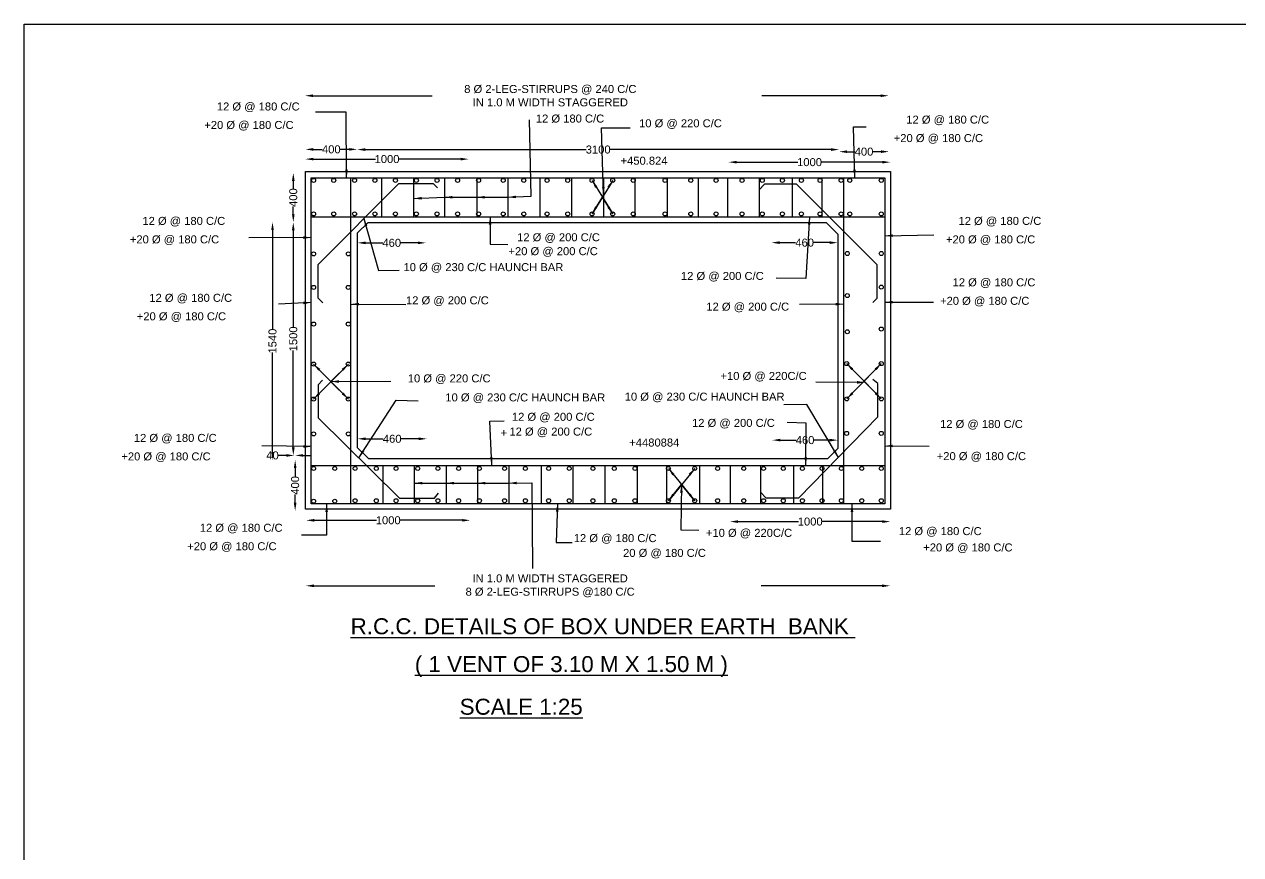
# Model space of a CAD drawing. Header units: millimetres. Extents: x -53262426 to -53247681, y 22133618 to 22144031.
# Drawn here: x -53262426 to -53254828, y 22138842 to 22144031 of the extents above; entities that cross this region are included whole.
import ezdxf

# ---------------------------------------------------------------- set-up
doc = ezdxf.new("R2010")
doc.units = ezdxf.units.MM
doc.header["$MEASUREMENT"] = 0
for name, color, linetype in [('DIMENSION', 7, 'Continuous'), ('DRAWING', 2, 'Continuous'), ('TEXT', 7, 'Continuous')]:
    doc.layers.add(name, color=color, linetype=linetype)
doc.styles.get("Standard").update_dxf_attribs({"font": 'arial.ttf', "height": 50})
doc.dimstyles.get("Standard").update_dxf_attribs({"dimtxt": 50, "dimasz": 50, "dimexe": 0.18, "dimexo": 0.0625, "dimgap": 0.09, "dimtad": 0, "dimdec": 0, "dimzin": 0, "dimdsep": 46, "dimtxsty": 'Standard', "dimcen": 0.09, "dimse1": 1, "dimse2": 1, "dimadec": 0, "dimazin": 0, "dimtfac": 1, "dimtdec": 0, "dimtofl": 0, "dimtmove": 0, "dimatfit": 3, "dimfxl": 1, "dimtolj": 1, "dimtzin": 0, "dimarcsym": 0})

# ---------------------------------------------------------------- blocks, each defined once
blk = doc.blocks.new('*D54')
at = {"layer": 'Defpoints', "color": 0}
for p in [(-53259650.4, 22143188.4), (-53260670.6, 22143110.5), (-53259650.4, 22143110.5)]:
    blk.add_point(p, dxfattribs=at)
at = {"layer": 'DIMENSION', "color": 0, "lineweight": -2}
for p, q in [((-53260620.6, 22143188.4), (-53260232.9, 22143188.4)), ((-53259700.4, 22143188.4), (-53260088.2, 22143188.4))]:
    blk.add_line(p, q, dxfattribs=at)
at = {"layer": 'DIMENSION', "color": 0}
for points in [[(-53260620.6, 22143196.7), (-53260620.6, 22143180.1), (-53260670.6, 22143188.4)], [(-53259700.4, 22143196.7), (-53259700.4, 22143180.1), (-53259650.4, 22143188.4)]]:
    blk.add_solid(points, dxfattribs=at)
at = {"layer": 'DIMENSION', "color": 0, "insert": (-53260160.5, 22143188.4), "char_height": 50, "attachment_point": 5}
blk.add_mtext('\\A1;1000', dxfattribs=at)
blk = doc.blocks.new('*D55')
at = {"layer": 'Defpoints', "color": 0}
for p in [(-53260346.7, 22143249.2), (-53260670.6, 22143110.5), (-53260346.7, 22143110.5)]:
    blk.add_point(p, dxfattribs=at)
at = {"layer": 'DIMENSION', "color": 0, "lineweight": -2}
for p, q in [((-53260620.6, 22143249.2), (-53260564.9, 22143249.2)), ((-53260396.7, 22143249.2), (-53260452.4, 22143249.2))]:
    blk.add_line(p, q, dxfattribs=at)
at = {"layer": 'DIMENSION', "color": 0}
for points in [[(-53260620.6, 22143257.5), (-53260620.6, 22143240.8), (-53260670.6, 22143249.2)], [(-53260396.7, 22143257.5), (-53260396.7, 22143240.8), (-53260346.7, 22143249.2)]]:
    blk.add_solid(points, dxfattribs=at)
at = {"layer": 'DIMENSION', "color": 0, "insert": (-53260508.7, 22143249.2), "char_height": 50, "attachment_point": 5}
blk.add_mtext('\\A1;400', dxfattribs=at)
blk = doc.blocks.new('*D56')
at = {"layer": 'Defpoints', "color": 0}
for p in [(-53260746.1, 22143102.4), (-53260744.4, 22143102.4), (-53260747.8, 22142793.3)]:
    blk.add_point(p, dxfattribs=at)
at = {"layer": 'DIMENSION', "color": 0, "lineweight": -2}
for p, q in [((-53260746.1, 22143052.4), (-53260746.1, 22143004.1)), ((-53260746.1, 22142843.3), (-53260746.1, 22142891.6))]:
    blk.add_line(p, q, dxfattribs=at)
at = {"layer": 'DIMENSION', "color": 0}
for points in [[(-53260754.4, 22143052.4), (-53260737.8, 22143052.4), (-53260746.1, 22143102.4)], [(-53260754.4, 22142843.3), (-53260737.8, 22142843.3), (-53260746.1, 22142793.3)]]:
    blk.add_solid(points, dxfattribs=at)
at = {"layer": 'DIMENSION', "color": 0, "insert": (-53260746.1, 22142947.8), "char_height": 50, "attachment_point": 5, "rotation": 90}
blk.add_mtext('\\A1;400', dxfattribs=at)
blk = doc.blocks.new('*D57')
at = {"layer": 'Defpoints', "color": 0}
for p in [(-53260344.6, 22142668.4), (-53259917.8, 22142670.1), (-53259917.8, 22142664.9)]:
    blk.add_point(p, dxfattribs=at)
at = {"layer": 'DIMENSION', "color": 0, "lineweight": -2}
for p, q in [((-53260294.6, 22142664.9), (-53260187.5, 22142664.9)), ((-53259967.8, 22142664.9), (-53260075, 22142664.9))]:
    blk.add_line(p, q, dxfattribs=at)
at = {"layer": 'DIMENSION', "color": 0}
for points in [[(-53260294.6, 22142673.2), (-53260294.6, 22142656.6), (-53260344.6, 22142664.9)], [(-53259967.8, 22142673.2), (-53259967.8, 22142656.6), (-53259917.8, 22142664.9)]]:
    blk.add_solid(points, dxfattribs=at)
at = {"layer": 'DIMENSION', "color": 0, "insert": (-53260131.2, 22142664.9), "char_height": 50, "attachment_point": 5}
blk.add_mtext('\\A1;460', dxfattribs=at)
blk = doc.blocks.new('*D58')
at = {"layer": 'Defpoints', "color": 0}
for p in [(-53260346.7, 22143249.2), (-53257336, 22143247.9), (-53257336, 22143247.9)]:
    blk.add_point(p, dxfattribs=at)
at = {"layer": 'DIMENSION', "color": 0, "lineweight": -2}
for p, q in [((-53260296.7, 22143247.9), (-53258916, 22143247.9)), ((-53257386, 22143247.9), (-53258766.7, 22143247.9))]:
    blk.add_line(p, q, dxfattribs=at)
at = {"layer": 'DIMENSION', "color": 0}
for points in [[(-53260296.7, 22143256.2), (-53260296.7, 22143239.5), (-53260346.7, 22143247.9)], [(-53257386, 22143256.2), (-53257386, 22143239.5), (-53257336, 22143247.9)]]:
    blk.add_solid(points, dxfattribs=at)
at = {"layer": 'DIMENSION', "color": 0, "insert": (-53258841.4, 22143247.9), "char_height": 50, "attachment_point": 5}
blk.add_mtext('\\A1;3100', dxfattribs=at)
blk = doc.blocks.new('*D59')
at = {"layer": 'Defpoints', "color": 0}
for p in [(-53257336, 22143247.9), (-53257025, 22143241.3), (-53257025, 22143234.8)]:
    blk.add_point(p, dxfattribs=at)
at = {"layer": 'DIMENSION', "color": 0, "lineweight": -2}
for p, q in [((-53257286, 22143234.8), (-53257236.7, 22143234.8)), ((-53257075, 22143234.8), (-53257124.2, 22143234.8))]:
    blk.add_line(p, q, dxfattribs=at)
at = {"layer": 'DIMENSION', "color": 0}
for points in [[(-53257286, 22143243.1), (-53257286, 22143226.4), (-53257336, 22143234.8)], [(-53257075, 22143243.1), (-53257075, 22143226.4), (-53257025, 22143234.8)]]:
    blk.add_solid(points, dxfattribs=at)
at = {"layer": 'DIMENSION', "color": 0, "insert": (-53257180.5, 22143234.8), "char_height": 50, "attachment_point": 5}
blk.add_mtext('\\A1;400', dxfattribs=at)
blk = doc.blocks.new('*D60')
at = {"layer": 'Defpoints', "color": 0}
for p in [(-53257016, 22143169.1), (-53258026.1, 22143110.5), (-53257016, 22143110.5)]:
    blk.add_point(p, dxfattribs=at)
at = {"layer": 'DIMENSION', "color": 0, "lineweight": -2}
for p, q in [((-53257976.1, 22143169.1), (-53257593.4, 22143169.1)), ((-53257066, 22143169.1), (-53257448.7, 22143169.1))]:
    blk.add_line(p, q, dxfattribs=at)
at = {"layer": 'DIMENSION', "color": 0}
for points in [[(-53257976.1, 22143177.4), (-53257976.1, 22143160.8), (-53258026.1, 22143169.1)], [(-53257066, 22143177.4), (-53257066, 22143160.8), (-53257016, 22143169.1)]]:
    blk.add_solid(points, dxfattribs=at)
at = {"layer": 'DIMENSION', "color": 0, "insert": (-53257521, 22143169.1), "char_height": 50, "attachment_point": 5}
blk.add_mtext('\\A1;1000', dxfattribs=at)
blk = doc.blocks.new('*D61')
at = {"layer": 'Defpoints', "color": 0}
for p in [(-53257758.6, 22142666.2), (-53257344.7, 22142666.2), (-53257344.7, 22142666.2)]:
    blk.add_point(p, dxfattribs=at)
at = {"layer": 'DIMENSION', "color": 0, "lineweight": -2}
for p, q in [((-53257708.6, 22142666.2), (-53257607.9, 22142666.2)), ((-53257394.7, 22142666.2), (-53257495.4, 22142666.2))]:
    blk.add_line(p, q, dxfattribs=at)
at = {"layer": 'DIMENSION', "color": 0}
for points in [[(-53257708.6, 22142674.5), (-53257708.6, 22142657.9), (-53257758.6, 22142666.2)], [(-53257394.7, 22142674.5), (-53257394.7, 22142657.9), (-53257344.7, 22142666.2)]]:
    blk.add_solid(points, dxfattribs=at)
at = {"layer": 'DIMENSION', "color": 0, "insert": (-53257551.6, 22142666.2), "char_height": 50, "attachment_point": 5}
blk.add_mtext('\\A1;460', dxfattribs=at)
blk = doc.blocks.new('*D62')
at = {"layer": 'Defpoints', "color": 0}
for p in [(-53257753.4, 22141432.1), (-53257344.7, 22141432.1), (-53257344.7, 22141432.1)]:
    blk.add_point(p, dxfattribs=at)
at = {"layer": 'DIMENSION', "color": 0, "lineweight": -2}
for p, q in [((-53257703.4, 22141432.1), (-53257605.3, 22141432.1)), ((-53257394.7, 22141432.1), (-53257492.8, 22141432.1))]:
    blk.add_line(p, q, dxfattribs=at)
at = {"layer": 'DIMENSION', "color": 0}
for points in [[(-53257703.4, 22141440.5), (-53257703.4, 22141423.8), (-53257753.4, 22141432.1)], [(-53257394.7, 22141440.5), (-53257394.7, 22141423.8), (-53257344.7, 22141432.1)]]:
    blk.add_solid(points, dxfattribs=at)
at = {"layer": 'DIMENSION', "color": 0, "insert": (-53257549, 22141432.1), "char_height": 50, "attachment_point": 5}
blk.add_mtext('\\A1;460', dxfattribs=at)
blk = doc.blocks.new('*D63')
at = {"layer": 'Defpoints', "color": 0}
for p in [(-53258017.8, 22141001), (-53257016, 22141001), (-53257016, 22140923.1)]:
    blk.add_point(p, dxfattribs=at)
at = {"layer": 'DIMENSION', "color": 0, "lineweight": -2}
for p, q in [((-53257967.8, 22140923.1), (-53257589.2, 22140923.1)), ((-53257066, 22140923.1), (-53257444.6, 22140923.1))]:
    blk.add_line(p, q, dxfattribs=at)
at = {"layer": 'DIMENSION', "color": 0}
for points in [[(-53257967.8, 22140931.4), (-53257967.8, 22140914.7), (-53258017.8, 22140923.1)], [(-53257066, 22140931.4), (-53257066, 22140914.7), (-53257016, 22140923.1)]]:
    blk.add_solid(points, dxfattribs=at)
at = {"layer": 'DIMENSION', "color": 0, "insert": (-53257516.9, 22140923.1), "char_height": 50, "attachment_point": 5}
blk.add_mtext('\\A1;1000', dxfattribs=at)
blk = doc.blocks.new('*D64')
at = {"layer": 'Defpoints', "color": 0}
for p in [(-53260344.6, 22141436.9), (-53259911.9, 22141442.2), (-53259911.9, 22141440.4)]:
    blk.add_point(p, dxfattribs=at)
at = {"layer": 'DIMENSION', "color": 0, "lineweight": -2}
for p, q in [((-53260294.6, 22141440.4), (-53260184.5, 22141440.4)), ((-53259961.9, 22141440.4), (-53260072, 22141440.4))]:
    blk.add_line(p, q, dxfattribs=at)
at = {"layer": 'DIMENSION', "color": 0}
for points in [[(-53260294.6, 22141448.8), (-53260294.6, 22141432.1), (-53260344.6, 22141440.4)], [(-53259961.9, 22141448.8), (-53259961.9, 22141432.1), (-53259911.9, 22141440.4)]]:
    blk.add_solid(points, dxfattribs=at)
at = {"layer": 'DIMENSION', "color": 0, "insert": (-53260128.2, 22141440.4), "char_height": 50, "attachment_point": 5}
blk.add_mtext('\\A1;460', dxfattribs=at)
blk = doc.blocks.new('*D65')
at = {"layer": 'Defpoints', "color": 0}
for p in [(-53260665.5, 22140931.1), (-53260665.5, 22140922.7), (-53259640.9, 22140928.3)]:
    blk.add_point(p, dxfattribs=at)
at = {"layer": 'DIMENSION', "color": 0, "lineweight": -2}
for p, q in [((-53260615.5, 22140931.1), (-53260225.5, 22140931.1)), ((-53259690.9, 22140931.1), (-53260080.9, 22140931.1))]:
    blk.add_line(p, q, dxfattribs=at)
at = {"layer": 'DIMENSION', "color": 0}
for points in [[(-53260615.5, 22140939.5), (-53260615.5, 22140922.8), (-53260665.5, 22140931.1)], [(-53259690.9, 22140939.5), (-53259690.9, 22140922.8), (-53259640.9, 22140931.1)]]:
    blk.add_solid(points, dxfattribs=at)
at = {"layer": 'DIMENSION', "color": 0, "insert": (-53260153.2, 22140931.1), "char_height": 50, "attachment_point": 5}
blk.add_mtext('\\A1;1000', dxfattribs=at)
blk = doc.blocks.new('*D66')
at = {"layer": 'Defpoints', "color": 0}
for p in [(-53260739, 22141308.3), (-53260736.8, 22140990.7), (-53260734.5, 22140990.7)]:
    blk.add_point(p, dxfattribs=at)
at = {"layer": 'DIMENSION', "color": 0, "lineweight": -2}
for p, q in [((-53260734.5, 22141258.3), (-53260734.5, 22141205.7)), ((-53260734.5, 22141040.7), (-53260734.5, 22141093.2))]:
    blk.add_line(p, q, dxfattribs=at)
at = {"layer": 'DIMENSION', "color": 0}
for points in [[(-53260742.9, 22141258.3), (-53260726.2, 22141258.3), (-53260734.5, 22141308.3)], [(-53260742.9, 22141040.7), (-53260726.2, 22141040.7), (-53260734.5, 22140990.7)]]:
    blk.add_solid(points, dxfattribs=at)
at = {"layer": 'DIMENSION', "color": 0, "insert": (-53260734.5, 22141149.5), "char_height": 50, "attachment_point": 5, "rotation": 90}
blk.add_mtext('\\A1;400', dxfattribs=at)
blk = doc.blocks.new('*D67')
at = {"layer": 'Defpoints', "color": 0}
for p in [(-53260739.1, 22141336.5), (-53260739.1, 22141335.9), (-53260734.5, 22141308.3)]:
    blk.add_point(p, dxfattribs=at)
at = {"layer": 'DIMENSION', "color": 0, "lineweight": -2}
for p, q in [((-53260789.1, 22141336.5), (-53260839.1, 22141336.5)), ((-53260684.5, 22141336.5), (-53260634.5, 22141336.5))]:
    blk.add_line(p, q, dxfattribs=at)
at = {"layer": 'DIMENSION', "color": 0}
for points in [[(-53260789.1, 22141344.8), (-53260789.1, 22141328.2), (-53260739.1, 22141336.5)], [(-53260684.5, 22141344.8), (-53260684.5, 22141328.2), (-53260734.5, 22141336.5)]]:
    blk.add_solid(points, dxfattribs=at)
at = {"layer": 'DIMENSION', "color": 0, "insert": (-53260876, 22141336.5), "char_height": 50, "attachment_point": 5}
blk.add_mtext('\\A1;40', dxfattribs=at)
blk = doc.blocks.new('*D68')
at = {"layer": 'Defpoints', "color": 0}
for p in [(-53260746.1, 22142793.3), (-53260746.1, 22142793.3), (-53260739.1, 22141336.5)]:
    blk.add_point(p, dxfattribs=at)
at = {"layer": 'DIMENSION', "color": 0, "lineweight": -2}
for p, q in [((-53260746.1, 22142743.3), (-53260746.1, 22142137.2)), ((-53260746.1, 22141386.5), (-53260746.1, 22141992.6))]:
    blk.add_line(p, q, dxfattribs=at)
at = {"layer": 'DIMENSION', "color": 0}
for points in [[(-53260754.4, 22142743.3), (-53260737.8, 22142743.3), (-53260746.1, 22142793.3)], [(-53260754.4, 22141386.5), (-53260737.8, 22141386.5), (-53260746.1, 22141336.5)]]:
    blk.add_solid(points, dxfattribs=at)
at = {"layer": 'DIMENSION', "color": 0, "insert": (-53260746.1, 22142064.9), "char_height": 50, "attachment_point": 5, "rotation": 90}
blk.add_mtext('\\A1;1500', dxfattribs=at)
blk = doc.blocks.new('*D69')
at = {"layer": 'Defpoints', "color": 0}
for p in [(-53260834.9, 22142794.5), (-53260876, 22141307.7), (-53260824.5, 22141307.7)]:
    blk.add_point(p, dxfattribs=at)
at = {"layer": 'DIMENSION', "color": 0, "lineweight": -2}
for p, q in [((-53260876, 22142744.5), (-53260876, 22142123.4)), ((-53260876, 22141357.7), (-53260876, 22141978.8))]:
    blk.add_line(p, q, dxfattribs=at)
at = {"layer": 'DIMENSION', "color": 0}
for points in [[(-53260884.3, 22142744.5), (-53260867.6, 22142744.5), (-53260876, 22142794.5)], [(-53260884.3, 22141357.7), (-53260867.6, 22141357.7), (-53260876, 22141307.7)]]:
    blk.add_solid(points, dxfattribs=at)
at = {"layer": 'DIMENSION', "color": 0, "insert": (-53260876, 22142051.1), "char_height": 50, "attachment_point": 5, "rotation": 90}
blk.add_mtext('\\A1;1540', dxfattribs=at)

msp = doc.modelspace()

# ---------------------------------------------------------------- linework, layer by layer
at = {"layer": 'DIMENSION', "color": 0}
for p, q in [((-53260622.3, 22143584.4), (-53259879.5, 22143584.4)), ((-53257077.2, 22143584.4), (-53257820, 22143584.4)), ((-53260617.4, 22140521.7), (-53259861.3, 22140521.7)), ((-53257067.7, 22140521.7), (-53257823.9, 22140521.7))]:
    msp.add_line(p, q, dxfattribs=at)
msp.add_lwpolyline([(-53247728.9, 22133617.7), (-53262426.5, 22133617.7), (-53262426.5, 22144030.7), (-53247728.9, 22144030.7)], close=True, dxfattribs=at)
for points in [[(-53260622.3, 22143592.8), (-53260622.3, 22143576.1), (-53260672.3, 22143584.4)], [(-53257077.2, 22143592.8), (-53257077.2, 22143576.1), (-53257027.2, 22143584.4)], [(-53260617.4, 22140530.1), (-53260617.4, 22140513.4), (-53260667.4, 22140521.7)], [(-53257067.7, 22140530.1), (-53257067.7, 22140513.4), (-53257017.7, 22140521.7)]]:
    msp.add_solid(points, dxfattribs=at)
at = {"layer": 'DRAWING', "color": 0}
for points in [[(-53260670.6, 22143110.5), (-53257016, 22143110.5), (-53257016, 22141001), (-53260670.6, 22141001)], [(-53260633.8, 22143071.8), (-53257050.9, 22143071.8), (-53257050.9, 22141034), (-53260633.8, 22141034)]]:
    msp.add_lwpolyline(points, close=True, dxfattribs=at)
for points in [[(-53260386.4, 22141034), (-53260386.4, 22143071.8)], [(-53260196, 22143071.8), (-53260196, 22142828.1)], [(-53259994.8, 22143071.8), (-53259994.8, 22142828.1)], [(-53259801.6, 22143071.8), (-53259801.6, 22142828.1)], [(-53259600.4, 22143071.8), (-53259600.4, 22142828.1)], [(-53259405.6, 22143071.8), (-53259405.6, 22142828.1)], [(-53259206.7, 22143071.8), (-53259206.7, 22142828.1)], [(-53259007.8, 22143071.8), (-53259007.8, 22142828.1)], [(-53258807.7, 22143071.8), (-53258807.7, 22142828.1)], [(-53258611.9, 22143071.8), (-53258611.9, 22142828.1)], [(-53258409.5, 22143071.8), (-53258409.5, 22142828.1)], [(-53258216.3, 22143071.8), (-53258216.3, 22142828.1)], [(-53258033.5, 22143071.8), (-53258033.5, 22142828.1)], [(-53257835.3, 22143071.8), (-53257835.3, 22142828.1)], [(-53257629.5, 22143071.8), (-53257629.5, 22142828.1)], [(-53257443.2, 22143071.8), (-53257443.2, 22142828.1)], [(-53257307, 22141034), (-53257307, 22143071.8)], [(-53260561.8, 22142290.8), (-53260591.3, 22142319.1), (-53260591.3, 22142529.4), (-53260087.8, 22143036.4), (-53259872.2, 22143036.4), (-53259845, 22143009.3)], [(-53257126.5, 22142291.6), (-53257097.9, 22142319.9), (-53257097.9, 22142527.9), (-53257602.1, 22143030.8), (-53257801.8, 22143030.8), (-53257835.1, 22142996.7)], [(-53260633.8, 22142828.1), (-53257050.9, 22142828.1)], [(-53260279.1, 22142792.4), (-53257417.1, 22142792.4), (-53257344.7, 22142719.9), (-53257344.7, 22141380.3), (-53257408.9, 22141315.4), (-53260273.2, 22141315.4), (-53260344.6, 22141384.7), (-53260344.6, 22142726.8), (-53260279.1, 22142792.4)], [(-53260562.7, 22141807.8), (-53260591.6, 22141778.3), (-53260591.6, 22141572.2), (-53260082.2, 22141070.4), (-53259864.5, 22141070.4), (-53259838, 22141101.6)], [(-53257826.3, 22141104.6), (-53257793.6, 22141071.1), (-53257587.4, 22141071.1), (-53257094.2, 22141576.9), (-53257094.2, 22141785.6), (-53257125.1, 22141811.6)], [(-53260633.8, 22141274.3), (-53257050.9, 22141274.3)], [(-53260186.5, 22141274.3), (-53260186.5, 22141034)], [(-53259990.4, 22141274.3), (-53259990.4, 22141034)], [(-53259792, 22141274.3), (-53259792, 22141034)], [(-53259595.9, 22141274.3), (-53259595.9, 22141034)], [(-53259399.8, 22141274.3), (-53259399.8, 22141034)], [(-53259197.5, 22141274.3), (-53259197.5, 22141034)], [(-53258999.1, 22141274.3), (-53258999.1, 22141034)], [(-53258799.6, 22141274.3), (-53258799.6, 22141034)], [(-53258598.9, 22141274.3), (-53258598.9, 22141034)], [(-53258415.1, 22141274.3), (-53258415.1, 22141034)], [(-53258208.7, 22141274.3), (-53258208.7, 22141034)], [(-53258017.8, 22141274.3), (-53258017.8, 22141034)], [(-53257827.4, 22141274.3), (-53257827.4, 22141034)], [(-53257622.2, 22141274.3), (-53257622.2, 22141034)], [(-53257440.6, 22141274.3), (-53257440.6, 22141034)]]:
    msp.add_lwpolyline(points, dxfattribs=at)
for centre in [(-53260619, 22143055.6), (-53260493.9, 22143055.6), (-53260363.3, 22143055.6), (-53260236.6, 22143055.6), (-53260107.9, 22143055.6), (-53259977, 22143055.6), (-53259848.3, 22143055.6), (-53259719.6, 22143055.6), (-53259588.2, 22143055.6), (-53259434.8, 22143055.6), (-53259306.1, 22143055.6), (-53259160.6, 22143055.6), (-53259031.7, 22143055.6), (-53258879.9, 22143055.6), (-53258750.7, 22143055.6), (-53258622.6, 22143055.6), (-53258423.8, 22143055.6), (-53258262.7, 22143055.6), (-53258104.7, 22143055.6), (-53257942.5, 22143055.6), (-53257816.3, 22143055.6), (-53257690.5, 22143055.6), (-53257571.9, 22143055.6), (-53257455.5, 22143055.6), (-53257323.4, 22143055.6), (-53257269.4, 22143055.6), (-53257072.9, 22143055.6), (-53260619.1, 22142845.9), (-53260493.9, 22142845.9), (-53260363.3, 22142845.9), (-53260236.6, 22142845.9), (-53260107.9, 22142845.9), (-53259977, 22142845.9), (-53259848.3, 22142845.9), (-53259719.6, 22142845.9), (-53259588.2, 22142845.9), (-53259434.8, 22142845.9), (-53259306.1, 22142845.9), (-53259160.6, 22142845.9), (-53259031.7, 22142845.9), (-53258879.9, 22142845.9), (-53258750.7, 22142845.9), (-53258622.6, 22142845.9), (-53258423.8, 22142845.9), (-53258262.7, 22142845.9), (-53258104.7, 22142845.9), (-53257942.5, 22142845.9), (-53257816.3, 22142845.9), (-53257690.5, 22142845.9), (-53257571.9, 22142845.9), (-53257455.5, 22142845.9), (-53257323.4, 22142845.9), (-53257269.4, 22142845.9), (-53257072.9, 22142845.9), (-53257285.4, 22142598.5), (-53257072.9, 22142598.5), (-53260619.1, 22142596.3), (-53260402.3, 22142596.3), (-53260619.1, 22142386.7), (-53260402.3, 22142386.7), (-53257072.9, 22142388.2), (-53257285.4, 22142335.6), (-53260619.1, 22142157.4), (-53260402.3, 22142157.4), (-53257285.4, 22142109), (-53257072.9, 22142126.2), (-53260619.1, 22141907.3), (-53260402.3, 22141907.3), (-53257288.9, 22141910.4), (-53257072.9, 22141910.4), (-53260619.1, 22141689), (-53260402.3, 22141689), (-53257288.1, 22141690.1), (-53257072.9, 22141690.1), (-53260619.1, 22141471.3), (-53260402.3, 22141471.3), (-53257289.1, 22141474.4), (-53257072.9, 22141474.4), (-53260619.1, 22141255.1), (-53260486.8, 22141255.1), (-53260359.9, 22141255.2), (-53260227.5, 22141255.2), (-53260104, 22141255.2), (-53259969, 22141255.2), (-53259843.1, 22141255.2), (-53259713.4, 22141255.2), (-53259583.3, 22141255.2), (-53259426.3, 22141255.2), (-53259296.5, 22141255.2), (-53259151.2, 22141255.2), (-53259022.5, 22141255.2), (-53258874.5, 22141255.2), (-53258740.9, 22141255.2), (-53258611.9, 22141255.2), (-53258403, 22141255.2), (-53258238.2, 22141255.2), (-53258095.2, 22141255.2), (-53257931.7, 22141255.2), (-53257808.5, 22141255.2), (-53257685.2, 22141255.2), (-53257565.8, 22141255.2), (-53257442.5, 22141255.2), (-53257321.9, 22141255.2), (-53257194.6, 22141255.2), (-53257072.9, 22141255.2), (-53260619.1, 22141050.4), (-53260486.8, 22141050.4), (-53260359.9, 22141053.8), (-53260227.5, 22141053.8), (-53260104, 22141053.8), (-53259969, 22141053.8), (-53259843.1, 22141053.8), (-53259713.4, 22141053.8), (-53259583.3, 22141053.8), (-53259426.3, 22141053.8), (-53259296.5, 22141053.8), (-53259151.2, 22141053.8), (-53259022.5, 22141053.8), (-53258874.5, 22141053.8), (-53258740.9, 22141053.8), (-53258611.9, 22141053.8), (-53258403, 22141053.8), (-53258238.2, 22141053.8), (-53258095.2, 22141053.8), (-53257931.7, 22141053.8), (-53257808.5, 22141053.8), (-53257685.2, 22141053.8), (-53257565.8, 22141053.8), (-53257442.5, 22141053.8), (-53257321.9, 22141053.8), (-53257194.6, 22141053.8), (-53257072.9, 22141053.8)]:
    msp.add_circle(centre, 12.5, dxfattribs=at)

# ---------------------------------------------------------------- texts
at = {"layer": 'DIMENSION', "color": 0, "char_height": 50, "attachment_point": 5}
for s, insert in [('\\A1;8 Ø 2-LEG-STIRRUPS @ 240 C/C \\PIN 1.0 M WIDTH STAGGERED', (-53259140.3, 22143584.4)), ('\\A1;IN 1.0 M WIDTH STAGGERED \\P8 Ø 2-LEG-STIRRUPS @180 C/C', (-53259141.6, 22140521.7))]:
    msp.add_mtext(s, dxfattribs=dict(at, insert=insert))
at = {"layer": 'TEXT', "color": 0}
for s, height, p in [('12 Ø @ 180 C/C', 50, (-53261223.7, 22143492.2)), ('12 Ø 180 C/C', 50, (-53259230.6, 22143416.8)), ('12 Ø @ 180 C/C', 50, (-53256916.6, 22143410.2)), ('+20 Ø @ 180 C/C', 50, (-53261302.1, 22143376.7)), ('10 Ø @ 220 C/C', 50, (-53258586, 22143387.1)), ('+20 Ø @ 180 C/C', 50, (-53256994.9, 22143294.7)), ('+450.824', 50, (-53258701.6, 22143153.4)), ('12 Ø @ 180 C/C', 50, (-53261688.7, 22142777.1)), ('12 Ø @ 180 C/C', 50, (-53256590.4, 22142777.1)), ('+20 Ø @ 180 C/C', 50, (-53261767.1, 22142661.7)), ('12 Ø @ 200 C/C', 50, (-53259347.8, 22142674.8)), ('+20 Ø @ 180 C/C', 50, (-53256668.7, 22142661.6)), ('+20 Ø @ 200 C/C', 50, (-53259401.9, 22142588)), ('10 Ø @ 230 C/C HAUNCH BAR', 50, (-53260057.6, 22142488.2)), ('12 Ø @ 200 C/C', 50, (-53258324.3, 22142433.1)), ('12 Ø @ 180 C/C', 50, (-53256627.4, 22142393.2)), ('12 Ø @ 180 C/C', 50, (-53261645.5, 22142296.4)), ('12 Ø @ 200 C/C', 50, (-53260042.1, 22142280.7)), ('+20 Ø @ 180 C/C', 50, (-53256705.7, 22142277.7)), ('+20 Ø @ 180 C/C', 50, (-53261723.9, 22142180.9)), ('12 Ø @ 200 C/C', 50, (-53258165.7, 22142241.2)), ('+10 Ø @ 220C/C', 50, (-53258077.4, 22141808.3)), ('10 Ø @ 220 C/C', 50, (-53260030.8, 22141793.1)), ('10 Ø @ 230 C/C HAUNCH BAR', 50, (-53259796.2, 22141674.1)), ('10 Ø @ 230 C/C HAUNCH BAR', 50, (-53258675.6, 22141678.9)), ('12 Ø @ 200 C/C', 50, (-53259380.3, 22141553)), ('12 Ø @ 200 C/C', 50, (-53258255.1, 22141514.8)), ('12 Ø @ 180 C/C', 50, (-53256705.7, 22141507.9)), ('12 Ø @ 180 C/C', 50, (-53261742.1, 22141421)), ('+', 50, (-53259451.3, 22141452.9)), ('12 Ø @ 200 C/C', 50, (-53259395.9, 22141460.5)), ('+4480884', 50, (-53258647.2, 22141392.1)), ('+20 Ø @ 180 C/C', 50, (-53261820.4, 22141305.5)), ('+20 Ø @ 180 C/C', 50, (-53256726.4, 22141307.1)), ('12 Ø @ 180 C/C', 50, (-53261330.2, 22140859.5)), ('+10 Ø @ 220C/C', 50, (-53258168.2, 22140827.8)), ('12 Ø @ 180 C/C', 50, (-53256963, 22140838.6)), ('+20 Ø @ 180 C/C', 50, (-53261408.6, 22140744.1)), ('12 Ø @ 180 C/C', 50, (-53258993.9, 22140794.9)), ('+20 Ø @ 180 C/C', 50, (-53256810.6, 22140736.6)), ('20 Ø @ 180 C/C', 50, (-53258685.8, 22140702.4)), ('%%UR.C.C. DETAILS OF BOX UNDER EARTH  BANK ', 100, (-53260387.9, 22140218.9)), ('%%U( 1 VENT OF 3.10 M X 1.50 M )', 100, (-53259987.1, 22139982.6)), ('%%USCALE 1:25', 100, (-53259706.7, 22139716.2))]:
    msp.add_text(s, height=height, dxfattribs=at).set_placement(p)

# ---------------------------------------------------------------- dimensions: what is measured, and where the dimension line sits
at = {"layer": 'DIMENSION', "color": 0}
for base, p1, p2, text, picture, middle in [((-53260346.7, 22143249.2), (-53260670.6, 22143110.5), (-53260346.7, 22143110.5), '400', '*D55', (-53260508.7, 22143249.2)), ((-53259650.4, 22143188.4), (-53260670.6, 22143110.5), (-53259650.4, 22143110.5), '1000', '*D54', (-53260160.5, 22143188.4)), ((-53257336, 22143247.9), (-53260346.7, 22143249.2), (-53257336, 22143247.9), '3100', '*D58', (-53258841.4, 22143247.9)), ((-53257025, 22143234.8), (-53257336, 22143247.9), (-53257025, 22143241.3), '400', '*D59', (-53257180.5, 22143234.8)), ((-53257016, 22143169.1), (-53258026.1, 22143110.5), (-53257016, 22143110.5), '1000', '*D60', (-53257521, 22143169.1)), ((-53259917.8, 22142664.9), (-53260344.6, 22142668.4), (-53259917.8, 22142670.1), '460', '*D57', (-53260131.2, 22142664.9)), ((-53257344.7, 22142666.2), (-53257758.6, 22142666.2), (-53257344.7, 22142666.2), '460', '*D61', (-53257551.6, 22142666.2)), ((-53259911.9, 22141440.4), (-53260344.6, 22141436.9), (-53259911.9, 22141442.2), '460', '*D64', (-53260128.2, 22141440.4)), ((-53257344.7, 22141432.1), (-53257753.4, 22141432.1), (-53257344.7, 22141432.1), '460', '*D62', (-53257549, 22141432.1)), ((-53260739.1, 22141336.5), (-53260734.5, 22141308.3), (-53260739.1, 22141335.9), '40', '*D67', (-53260876, 22141336.5)), ((-53260665.5, 22140931.1), (-53259640.9, 22140928.3), (-53260665.5, 22140922.7), '1000', '*D65', (-53260153.2, 22140931.1)), ((-53257016, 22140923.1), (-53258017.8, 22141001), (-53257016, 22141001), '1000', '*D63', (-53257516.9, 22140923.1))]:
    dim = msp.add_linear_dim(base=base, p1=p1, p2=p2, text=text, dimstyle='Standard', dxfattribs=at)
    dim.commit()
    dim.dimension.update_dxf_attribs({"geometry": picture, "text_midpoint": middle})
for base, p1, p2, text, picture, middle in [((-53260746.1, 22143102.4), (-53260747.8, 22142793.3), (-53260744.4, 22143102.4), '400', '*D56', (-53260746.1, 22142947.8)), ((-53260876, 22141307.7), (-53260834.9, 22142794.5), (-53260824.5, 22141307.7), '1540', '*D69', (-53260876, 22142051.1)), ((-53260746.1, 22142793.3), (-53260739.1, 22141336.5), (-53260746.1, 22142793.3), '1500', '*D68', (-53260746.1, 22142064.9)), ((-53260734.5, 22140990.7), (-53260739, 22141308.3), (-53260736.8, 22140990.7), '400', '*D66', (-53260734.5, 22141149.5))]:
    dim = msp.add_linear_dim(base=base, p1=p1, p2=p2, angle=90, text=text, dimstyle='Standard', dxfattribs=at)
    dim.commit()
    dim.dimension.update_dxf_attribs({"geometry": picture, "text_midpoint": middle})

# ---------------------------------------------------------------- leaders
for points in [[(-53260413, 22143071.8), (-53260415.4, 22143481.3), (-53260608, 22143480.9)], [(-53259405.6, 22142949.9), (-53259259.8, 22142956.6), (-53259270.1, 22143433.2)], [(-53258807.7, 22142963), (-53258820.5, 22143384.6), (-53258640.9, 22143384.6)], [(-53257238.8, 22143071.8), (-53257245.5, 22143389.7), (-53257166.4, 22143389.7)], [(-53259994.8, 22142941.6), (-53259801.6, 22142949.9)], [(-53259801.6, 22142949.9), (-53259600.4, 22142949.9)], [(-53259600.4, 22142949.9), (-53259405.6, 22142949.9)], [(-53260304.6, 22142818), (-53260214, 22142491.5), (-53260084.7, 22142495)], [(-53259516.8, 22142828.1), (-53259516.8, 22142655.9), (-53259406.9, 22142654.4)], [(-53257520.5, 22142828.1), (-53257543.9, 22142441.3), (-53257730.1, 22142444.6)], [(-53260633.8, 22142698), (-53261024.4, 22142695.6)], [(-53257050.9, 22142709.2), (-53256744.8, 22142714.5)], [(-53260633.8, 22142291.9), (-53260839.2, 22142282)], [(-53260386.4, 22142282), (-53260042.1, 22142280.7)], [(-53257307, 22142281.9), (-53257583.8, 22142280.2)], [(-53257050.9, 22142293.7), (-53256747.2, 22142295.3)], [(-53260510.7, 22141798.1), (-53260137.1, 22141800)], [(-53257173.6, 22141792.9), (-53257481.1, 22141794.9)], [(-53260336.9, 22141321.3), (-53260104.5, 22141681), (-53259966.1, 22141678.5)], [(-53257340.8, 22141324), (-53257538, 22141655.1), (-53257681.6, 22141653.7)], [(-53259506.3, 22141274.3), (-53259518.6, 22141550.1), (-53259429.6, 22141552.6)], [(-53257545.2, 22141274.3), (-53257542.2, 22141538.4), (-53257661.4, 22141541.4)], [(-53260633.8, 22141391.6), (-53260943.2, 22141396.5)], [(-53257050.9, 22141396), (-53256773.3, 22141395)], [(-53259990.4, 22141163.4), (-53259792, 22141163.4)], [(-53259792, 22141163.4), (-53259595.9, 22141163.4)], [(-53259595.9, 22141163.4), (-53259399.8, 22141163.4)], [(-53259399.8, 22141163.4), (-53259256.6, 22141165.4), (-53259252.5, 22140630)], [(-53258320.6, 22141154.5), (-53258325.6, 22140870.7), (-53258212.2, 22140869.8)], [(-53260537.9, 22141034), (-53260537.9, 22140838.5), (-53260694, 22140838.5)], [(-53259096, 22141034), (-53259103.6, 22140793.2), (-53259004.4, 22140793.2)], [(-53257255.8, 22141034), (-53257255.8, 22140800.7), (-53257078.4, 22140801.6)]]:
    msp.add_leader(points, dimstyle='Standard', override={"dimgap": 0.09, "dimtad": 0}, dxfattribs=at)
at = {"layer": 'DRAWING', "color": 0}
for points in [[(-53258750.7, 22143055.6), (-53258879.9, 22142845.9)], [(-53258879.9, 22143055.6), (-53258750.7, 22142845.9)], [(-53258879.9, 22142845.9), (-53258815.3, 22142950.7)], [(-53258750.7, 22142845.9), (-53258815.3, 22142950.7)], [(-53260619.1, 22141689), (-53260402.3, 22141907.3)], [(-53260619.1, 22141907.3), (-53260402.3, 22141689)], [(-53260402.3, 22141907.3), (-53260510.7, 22141798.1)], [(-53257288.9, 22141910.4), (-53257072.9, 22141690.1)], [(-53257288.1, 22141690.1), (-53257072.9, 22141910.4)], [(-53257072.9, 22141910.4), (-53257180.5, 22141800.3)], [(-53260402.3, 22141689), (-53260511.4, 22141797.4)], [(-53257072.9, 22141690.1), (-53257180.7, 22141800.1)], [(-53258238.2, 22141255.2), (-53258403, 22141053.8)], [(-53258403, 22141255.2), (-53258238.2, 22141053.8)], [(-53258403, 22141053.8), (-53258320.6, 22141154.5)], [(-53258238.2, 22141053.8), (-53258320.6, 22141154.5)]]:
    msp.add_leader(points, dimstyle='Standard', override={"dimgap": 0.09, "dimtad": 0}, dxfattribs=at)

doc.saveas('drawing.dxf')
